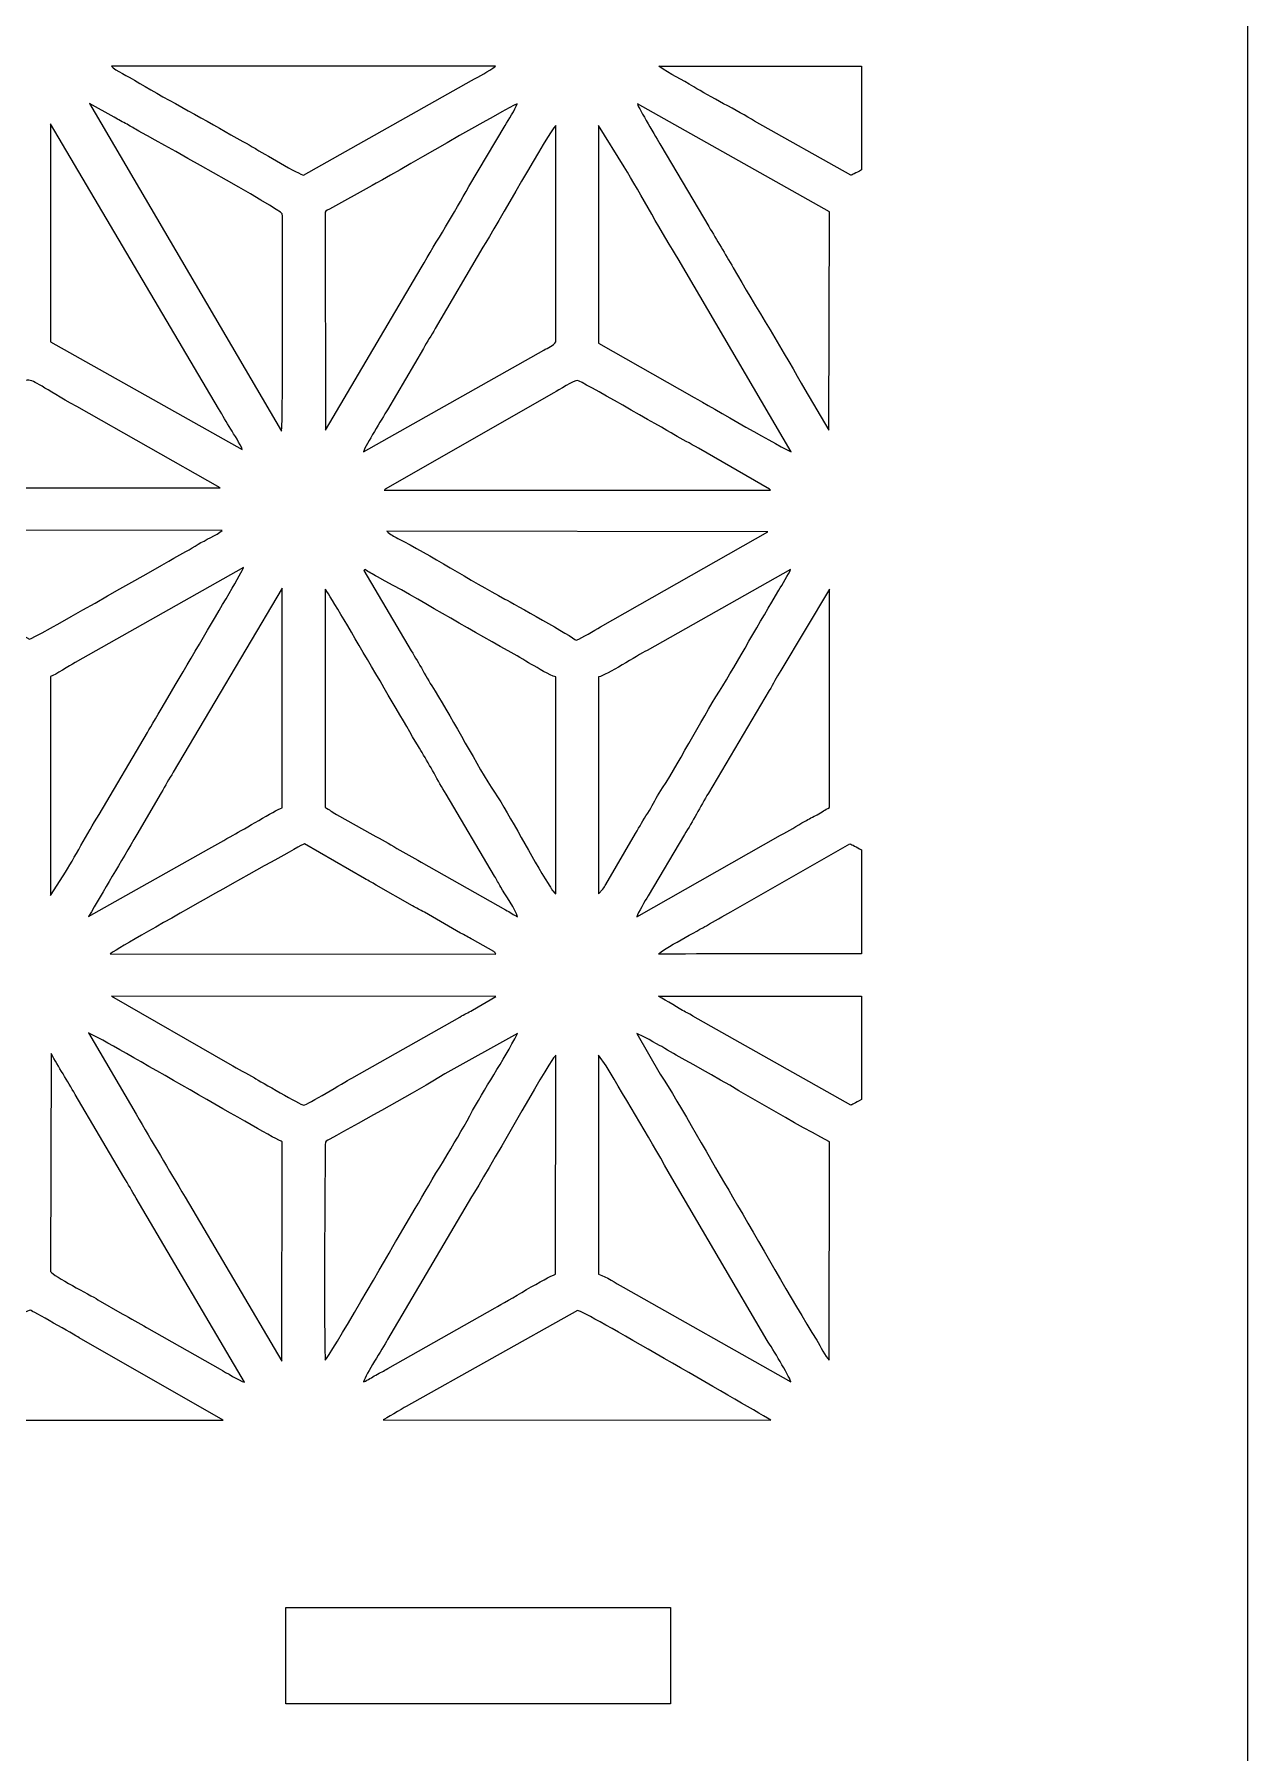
# Model space of a CAD drawing. Header units: inches. Extents: x -60.4 to -14.9, y -20.3 to 14.1.
# Drawn here: x -16.455 to -14.879, y 4.444 to 6.675 of the extents above; entities that cross this region are included whole.
import ezdxf

# ---------------------------------------------------------------- set-up
doc = ezdxf.new("R2010")
doc.units = ezdxf.units.IN
doc.header["$MEASUREMENT"] = 0
doc.layers.add('Master Desktop', color=7, linetype='Continuous', plot=False)

msp = doc.modelspace()

# ---------------------------------------------------------------- linework, layer by layer
at = {"layer": 'Master Desktop', "lineweight": 18}
msp.add_open_spline([(-14.8786, 10.7638), (-14.8786, 10.7638), (-14.8786, -11.49), (-14.8786, -11.49), (-14.8786, -11.49), (-14.8786, -11.49), (-14.8786, -11.6795), (-14.8786, -11.6795)], degree=3, knots=[0, 0, 0, 0, 0.333333, 0.333333, 0.333333, 0.333333, 1, 1, 1, 1], dxfattribs=at)
at = {"layer": 'Master Desktop', "color": 5, "lineweight": 9}
for points, knots in [([(-15.8558, 6.6336), (-15.8656, 6.6268), (-15.8765, 6.6208), (-15.887, 6.6151), (-15.887, 6.6151), (-15.887, 6.6151), (-16.1053, 6.4923), (-16.1053, 6.4923), (-16.1053, 6.4923), (-16.1091, 6.4922), (-16.1606, 6.5221), (-16.1679, 6.5268), (-16.1679, 6.5268), (-16.1785, 6.5335), (-16.1898, 6.5384), (-16.1999, 6.5445), (-16.1999, 6.5445), (-16.2379, 6.5676), (-16.2899, 6.5938), (-16.3248, 6.6156), (-16.3248, 6.6156), (-16.3315, 6.6197), (-16.3506, 6.6283), (-16.3548, 6.6338), (-16.3548, 6.6338), (-16.3548, 6.6338), (-15.8558, 6.6336), (-15.8558, 6.6336)], [0, 0, 0, 0, 0.125, 0.125, 0.125, 0.125, 0.25, 0.25, 0.25, 0.25, 0.375, 0.375, 0.375, 0.375, 0.5, 0.5, 0.5, 0.5, 0.625, 0.625, 0.625, 0.625, 0.75, 0.75, 0.75, 0.75, 1, 1, 1, 1]), ([(-15.3803, 6.499), (-15.3879, 6.4949), (-15.3931, 6.4923), (-15.3942, 6.4923), (-15.3942, 6.4923), (-15.3942, 6.4923), (-15.5192, 6.5624), (-15.5192, 6.5624), (-15.5192, 6.5624), (-15.5412, 6.576), (-15.5782, 6.5944), (-15.5983, 6.6069), (-15.5983, 6.6069), (-15.6139, 6.6166), (-15.6287, 6.6232), (-15.6437, 6.6337), (-15.6437, 6.6337), (-15.6437, 6.6337), (-15.5095, 6.6337), (-15.3803, 6.6337)], [0, 0, 0, 0, 0.166667, 0.166667, 0.166667, 0.166667, 0.333333, 0.333333, 0.333333, 0.333333, 0.5, 0.5, 0.5, 0.5, 0.666667, 0.666667, 0.666667, 0.666667, 1, 1, 1, 1]), ([(-16.3836, 6.5853), (-16.3836, 6.5853), (-16.3513, 6.5674), (-16.3513, 6.5674), (-16.3513, 6.5674), (-16.346, 6.5641), (-16.3404, 6.5614), (-16.3347, 6.5583), (-16.3347, 6.5583), (-16.3289, 6.5551), (-16.3259, 6.5528), (-16.3195, 6.5494), (-16.3195, 6.5494), (-16.308, 6.5434), (-16.1342, 6.4466), (-16.133, 6.4422), (-16.133, 6.4422), (-16.1325, 6.4403), (-16.1318, 6.1757), (-16.134, 6.1596), (-16.134, 6.1596), (-16.134, 6.1596), (-16.3836, 6.5853), (-16.3836, 6.5853)], [0, 0, 0, 0, 0.142857, 0.142857, 0.142857, 0.142857, 0.285714, 0.285714, 0.285714, 0.285714, 0.428571, 0.428571, 0.428571, 0.428571, 0.571429, 0.571429, 0.571429, 0.571429, 0.714286, 0.714286, 0.714286, 0.714286, 1, 1, 1, 1]), ([(-16.0774, 6.4405), (-16.0774, 6.447), (-16.0764, 6.4453), (-16.0715, 6.4481), (-16.0715, 6.4481), (-16.0715, 6.4481), (-16.0162, 6.4787), (-16.0162, 6.4787), (-16.0162, 6.4787), (-15.9963, 6.4897), (-15.8388, 6.5808), (-15.8279, 6.5849), (-15.8279, 6.5849), (-15.8301, 6.5777), (-15.8393, 6.5637), (-15.8433, 6.5569), (-15.8433, 6.5569), (-15.8433, 6.5569), (-15.8904, 6.4774), (-15.8904, 6.4774), (-15.8904, 6.4774), (-15.9097, 6.4429), (-15.932, 6.4074), (-15.9524, 6.3719), (-15.9524, 6.3719), (-15.9524, 6.3719), (-16.077, 6.161), (-16.077, 6.161), (-16.077, 6.161), (-16.077, 6.161), (-16.0774, 6.4405), (-16.0774, 6.4405)], [0, 0, 0, 0, 0.111111, 0.111111, 0.111111, 0.111111, 0.222222, 0.222222, 0.222222, 0.222222, 0.333333, 0.333333, 0.333333, 0.333333, 0.444444, 0.444444, 0.444444, 0.444444, 0.555556, 0.555556, 0.555556, 0.555556, 0.666667, 0.666667, 0.666667, 0.666667, 0.777778, 0.777778, 0.777778, 0.777778, 1, 1, 1, 1]), ([(-15.4221, 6.4446), (-15.4221, 6.4446), (-15.4226, 6.161), (-15.4226, 6.161), (-15.4226, 6.161), (-15.4226, 6.161), (-15.454, 6.2137), (-15.454, 6.2137), (-15.454, 6.2137), (-15.4783, 6.2583), (-15.519, 6.323), (-15.5471, 6.3719), (-15.5471, 6.3719), (-15.5575, 6.3901), (-15.5683, 6.4076), (-15.5788, 6.4257), (-15.5788, 6.4257), (-15.5788, 6.4257), (-15.6412, 6.5308), (-15.6412, 6.5308), (-15.6412, 6.5308), (-15.6468, 6.5409), (-15.6695, 6.5781), (-15.6716, 6.5849), (-15.6716, 6.5849), (-15.6716, 6.5849), (-15.4221, 6.4446), (-15.4221, 6.4446)], [0, 0, 0, 0, 0.125, 0.125, 0.125, 0.125, 0.25, 0.25, 0.25, 0.25, 0.375, 0.375, 0.375, 0.375, 0.5, 0.5, 0.5, 0.5, 0.625, 0.625, 0.625, 0.625, 0.75, 0.75, 0.75, 0.75, 1, 1, 1, 1]), ([(-16.4342, 6.5587), (-16.4342, 6.5587), (-16.2158, 6.1893), (-16.2158, 6.1893), (-16.2158, 6.1893), (-16.21, 6.1797), (-16.2058, 6.1714), (-16.2, 6.1625), (-16.2, 6.1625), (-16.1956, 6.1559), (-16.1875, 6.1428), (-16.185, 6.136), (-16.185, 6.136), (-16.185, 6.136), (-16.4341, 6.2756), (-16.4341, 6.2756), (-16.4341, 6.2756), (-16.4341, 6.2756), (-16.4342, 6.5587), (-16.4342, 6.5587)], [0, 0, 0, 0, 0.166667, 0.166667, 0.166667, 0.166667, 0.333333, 0.333333, 0.333333, 0.333333, 0.5, 0.5, 0.5, 0.5, 0.666667, 0.666667, 0.666667, 0.666667, 1, 1, 1, 1]), ([(-16.0276, 6.1329), (-16.0242, 6.1428), (-16.0033, 6.1753), (-15.9964, 6.1876), (-15.9964, 6.1876), (-15.9964, 6.1876), (-15.9496, 6.2673), (-15.9496, 6.2673), (-15.9496, 6.2673), (-15.9445, 6.2763), (-15.9396, 6.2838), (-15.9343, 6.293), (-15.9343, 6.293), (-15.9343, 6.293), (-15.8723, 6.3986), (-15.8723, 6.3986), (-15.8723, 6.3986), (-15.855, 6.4256), (-15.7871, 6.548), (-15.7775, 6.5568), (-15.7775, 6.5568), (-15.7775, 6.5568), (-15.7775, 6.2758), (-15.7775, 6.2758), (-15.7775, 6.2758), (-15.7806, 6.2708), (-15.7879, 6.2682), (-15.7933, 6.265), (-15.7933, 6.265), (-15.7933, 6.265), (-16.0276, 6.1329), (-16.0276, 6.1329)], [0, 0, 0, 0, 0.111111, 0.111111, 0.111111, 0.111111, 0.222222, 0.222222, 0.222222, 0.222222, 0.333333, 0.333333, 0.333333, 0.333333, 0.444444, 0.444444, 0.444444, 0.444444, 0.555556, 0.555556, 0.555556, 0.555556, 0.666667, 0.666667, 0.666667, 0.666667, 0.777778, 0.777778, 0.777778, 0.777778, 1, 1, 1, 1]), ([(-15.7219, 6.5568), (-15.7219, 6.5568), (-15.6886, 6.503), (-15.6886, 6.503), (-15.6886, 6.503), (-15.6678, 6.4687), (-15.6377, 6.4134), (-15.6184, 6.3834), (-15.6184, 6.3834), (-15.6184, 6.3834), (-15.4718, 6.1329), (-15.4718, 6.1329), (-15.4718, 6.1329), (-15.4801, 6.1357), (-15.578, 6.1927), (-15.5977, 6.2034), (-15.5977, 6.2034), (-15.5977, 6.2034), (-15.7219, 6.2741), (-15.7219, 6.2741), (-15.7219, 6.2741), (-15.7219, 6.2741), (-15.7219, 6.5568), (-15.7219, 6.5568)], [0, 0, 0, 0, 0.142857, 0.142857, 0.142857, 0.142857, 0.285714, 0.285714, 0.285714, 0.285714, 0.428571, 0.428571, 0.428571, 0.428571, 0.571429, 0.571429, 0.571429, 0.571429, 0.714286, 0.714286, 0.714286, 0.714286, 1, 1, 1, 1]), ([(-16.5254, 6.1923), (-16.4412, 6.2345), (-16.4884, 6.2397), (-16.4001, 6.1919), (-16.4001, 6.1919), (-16.4001, 6.1919), (-16.2138, 6.086), (-16.2138, 6.086), (-16.2138, 6.086), (-16.2138, 6.086), (-16.7117, 6.0864), (-16.7117, 6.0864), (-16.7117, 6.0864), (-16.7117, 6.0864), (-16.5254, 6.1923), (-16.5254, 6.1923)], [0, 0, 0, 0, 0.2, 0.2, 0.2, 0.2, 0.4, 0.4, 0.4, 0.4, 0.6, 0.6, 0.6, 0.6, 1, 1, 1, 1]), ([(-16.0004, 6.0833), (-16.0001, 6.0836), (-15.9996, 6.084), (-15.9993, 6.0843), (-15.9993, 6.0843), (-15.9993, 6.0843), (-15.7801, 6.2097), (-15.7801, 6.2097), (-15.7801, 6.2097), (-15.7744, 6.2129), (-15.7533, 6.2259), (-15.7492, 6.2256), (-15.7492, 6.2256), (-15.7457, 6.2254), (-15.6376, 6.1633), (-15.6241, 6.1554), (-15.6241, 6.1554), (-15.613, 6.1489), (-15.6031, 6.1443), (-15.5922, 6.1375), (-15.5922, 6.1375), (-15.5922, 6.1375), (-15.5001, 6.0843), (-15.5001, 6.0843), (-15.5001, 6.0843), (-15.4999, 6.0846), (-15.4994, 6.0836), (-15.4984, 6.0833), (-15.4984, 6.0833), (-15.4984, 6.0833), (-16.0004, 6.0833), (-16.0004, 6.0833)], [0, 0, 0, 0, 0.111111, 0.111111, 0.111111, 0.111111, 0.222222, 0.222222, 0.222222, 0.222222, 0.333333, 0.333333, 0.333333, 0.333333, 0.444444, 0.444444, 0.444444, 0.444444, 0.555556, 0.555556, 0.555556, 0.555556, 0.666667, 0.666667, 0.666667, 0.666667, 0.777778, 0.777778, 0.777778, 0.777778, 1, 1, 1, 1]), ([(-16.2111, 6.0308), (-16.2182, 6.0246), (-16.2334, 6.0184), (-16.2423, 6.0129), (-16.2423, 6.0129), (-16.2528, 6.0063), (-16.2634, 6.0006), (-16.2739, 5.9947), (-16.2739, 5.9947), (-16.3006, 5.9798), (-16.4576, 5.8897), (-16.4616, 5.8897), (-16.4616, 5.8897), (-16.4616, 5.8897), (-16.7117, 6.0312), (-16.7117, 6.0312), (-16.7117, 6.0312), (-16.7117, 6.0312), (-16.2111, 6.0308), (-16.2111, 6.0308)], [0, 0, 0, 0, 0.166667, 0.166667, 0.166667, 0.166667, 0.333333, 0.333333, 0.333333, 0.333333, 0.5, 0.5, 0.5, 0.5, 0.666667, 0.666667, 0.666667, 0.666667, 1, 1, 1, 1]), ([(-15.7512, 5.8882), (-15.7551, 5.8924), (-15.8334, 5.9362), (-15.8436, 5.9417), (-15.8436, 5.9417), (-15.8886, 5.9661), (-15.9417, 5.9992), (-15.9829, 6.0206), (-15.9829, 6.0206), (-15.9881, 6.0234), (-15.9921, 6.0253), (-15.9971, 6.03), (-15.9971, 6.03), (-15.9971, 6.03), (-15.5021, 6.0291), (-15.5021, 6.0291), (-15.5021, 6.0291), (-15.5021, 6.0291), (-15.7194, 5.9056), (-15.7194, 5.9056), (-15.7194, 5.9056), (-15.7281, 5.9005), (-15.7427, 5.8916), (-15.7512, 5.8882)], [0, 0, 0, 0, 0.142857, 0.142857, 0.142857, 0.142857, 0.285714, 0.285714, 0.285714, 0.285714, 0.428571, 0.428571, 0.428571, 0.428571, 0.571429, 0.571429, 0.571429, 0.571429, 0.714286, 0.714286, 0.714286, 0.714286, 1, 1, 1, 1]), ([(-16.4341, 5.8414), (-16.4275, 5.8434), (-16.4099, 5.855), (-16.4023, 5.8592), (-16.4023, 5.8592), (-16.4023, 5.8592), (-16.1832, 5.9827), (-16.1832, 5.9827), (-16.1832, 5.9827), (-16.1873, 5.9722), (-16.2906, 5.7997), (-16.3081, 5.7684), (-16.3081, 5.7684), (-16.3081, 5.7684), (-16.371, 5.6621), (-16.371, 5.6621), (-16.371, 5.6621), (-16.3868, 5.6369), (-16.4024, 5.6064), (-16.4176, 5.5823), (-16.4176, 5.5823), (-16.4176, 5.5823), (-16.4342, 5.5566), (-16.4342, 5.5566), (-16.4342, 5.5566), (-16.4342, 5.5566), (-16.4341, 5.8414), (-16.4341, 5.8414)], [0, 0, 0, 0, 0.125, 0.125, 0.125, 0.125, 0.25, 0.25, 0.25, 0.25, 0.375, 0.375, 0.375, 0.375, 0.5, 0.5, 0.5, 0.5, 0.625, 0.625, 0.625, 0.625, 0.75, 0.75, 0.75, 0.75, 1, 1, 1, 1]), ([(-15.9654, 5.8747), (-15.9654, 5.8747), (-16.0272, 5.9788), (-16.0272, 5.9788), (-16.0272, 5.9788), (-16.0272, 5.9788), (-16.0255, 5.98), (-16.0255, 5.98), (-16.0255, 5.98), (-16.0208, 5.9767), (-16.0157, 5.9742), (-16.0094, 5.9708), (-16.0094, 5.9708), (-15.955, 5.9414), (-15.895, 5.9048), (-15.8393, 5.8745), (-15.8393, 5.8745), (-15.8287, 5.8687), (-15.8196, 5.8627), (-15.809, 5.8569), (-15.809, 5.8569), (-15.801, 5.8525), (-15.7858, 5.8425), (-15.7775, 5.8406), (-15.7775, 5.8406), (-15.7775, 5.8406), (-15.7776, 5.5588), (-15.7776, 5.5588), (-15.7776, 5.5588), (-15.778, 5.5591), (-15.7785, 5.5595), (-15.7787, 5.5597), (-15.7787, 5.5597), (-15.7787, 5.5597), (-15.7816, 5.5627), (-15.7816, 5.5627), (-15.7816, 5.5627), (-15.7829, 5.5645), (-15.7823, 5.5639), (-15.7836, 5.5659), (-15.7836, 5.5659), (-15.7853, 5.5687), (-15.7856, 5.5692), (-15.7875, 5.5723), (-15.7875, 5.5723), (-15.808, 5.6041), (-15.8371, 5.6606), (-15.8571, 5.6908), (-15.8571, 5.6908), (-15.8794, 5.7246), (-15.9105, 5.7839), (-15.9344, 5.822), (-15.9344, 5.822), (-15.9403, 5.8314), (-15.9455, 5.8401), (-15.9503, 5.8488), (-15.9503, 5.8488), (-15.9555, 5.8583), (-15.9603, 5.8658), (-15.9654, 5.8747)], [0, 0, 0, 0, 0.0625, 0.0625, 0.0625, 0.0625, 0.125, 0.125, 0.125, 0.125, 0.1875, 0.1875, 0.1875, 0.1875, 0.25, 0.25, 0.25, 0.25, 0.3125, 0.3125, 0.3125, 0.3125, 0.375, 0.375, 0.375, 0.375, 0.4375, 0.4375, 0.4375, 0.4375, 0.5, 0.5, 0.5, 0.5, 0.5625, 0.5625, 0.5625, 0.5625, 0.625, 0.625, 0.625, 0.625, 0.6875, 0.6875, 0.6875, 0.6875, 0.75, 0.75, 0.75, 0.75, 0.8125, 0.8125, 0.8125, 0.8125, 0.875, 0.875, 0.875, 0.875, 1, 1, 1, 1]), ([(-15.7219, 5.8406), (-15.712, 5.8429), (-15.6716, 5.8683), (-15.659, 5.8751), (-15.659, 5.8751), (-15.659, 5.8751), (-15.4725, 5.98), (-15.4725, 5.98), (-15.4725, 5.98), (-15.4747, 5.975), (-15.4837, 5.9599), (-15.4877, 5.9533), (-15.4877, 5.9533), (-15.5116, 5.914), (-15.5417, 5.8592), (-15.565, 5.822), (-15.565, 5.822), (-15.5888, 5.7842), (-15.6207, 5.7236), (-15.6431, 5.6898), (-15.6431, 5.6898), (-15.6492, 5.6806), (-15.6519, 5.6729), (-15.6582, 5.6638), (-15.6582, 5.6638), (-15.6646, 5.6546), (-15.668, 5.6467), (-15.6742, 5.6371), (-15.6742, 5.6371), (-15.6742, 5.6371), (-15.7126, 5.5712), (-15.7126, 5.5712), (-15.7126, 5.5712), (-15.7142, 5.5688), (-15.7147, 5.5677), (-15.7165, 5.5649), (-15.7165, 5.5649), (-15.7165, 5.5649), (-15.7219, 5.5588), (-15.7219, 5.5588), (-15.7219, 5.5588), (-15.7219, 5.5588), (-15.7219, 5.8406), (-15.7219, 5.8406)], [0, 0, 0, 0, 0.083333, 0.083333, 0.083333, 0.083333, 0.166667, 0.166667, 0.166667, 0.166667, 0.25, 0.25, 0.25, 0.25, 0.333333, 0.333333, 0.333333, 0.333333, 0.416667, 0.416667, 0.416667, 0.416667, 0.5, 0.5, 0.5, 0.5, 0.583333, 0.583333, 0.583333, 0.583333, 0.666667, 0.666667, 0.666667, 0.666667, 0.75, 0.75, 0.75, 0.75, 0.833333, 0.833333, 0.833333, 0.833333, 1, 1, 1, 1]), ([(-16.3847, 5.5295), (-16.3657, 5.5627), (-16.3424, 5.6004), (-16.3221, 5.6362), (-16.3221, 5.6362), (-16.3221, 5.6362), (-16.2904, 5.69), (-16.2904, 5.69), (-16.2904, 5.69), (-16.2848, 5.6998), (-16.2803, 5.708), (-16.2746, 5.7169), (-16.2746, 5.7169), (-16.2746, 5.7169), (-16.133, 5.956), (-16.133, 5.956), (-16.133, 5.956), (-16.133, 5.956), (-16.133, 5.6707), (-16.133, 5.6707), (-16.133, 5.6707), (-16.1436, 5.6666), (-16.1823, 5.6431), (-16.1966, 5.6353), (-16.1966, 5.6353), (-16.2082, 5.629), (-16.218, 5.6232), (-16.2285, 5.6173), (-16.2285, 5.6173), (-16.2285, 5.6173), (-16.3847, 5.5295), (-16.3847, 5.5295)], [0, 0, 0, 0, 0.111111, 0.111111, 0.111111, 0.111111, 0.222222, 0.222222, 0.222222, 0.222222, 0.333333, 0.333333, 0.333333, 0.333333, 0.444444, 0.444444, 0.444444, 0.444444, 0.555556, 0.555556, 0.555556, 0.555556, 0.666667, 0.666667, 0.666667, 0.666667, 0.777778, 0.777778, 0.777778, 0.777778, 1, 1, 1, 1]), ([(-16.0771, 5.9546), (-16.0714, 5.9486), (-15.9642, 5.7632), (-15.9514, 5.7425), (-15.9514, 5.7425), (-15.9406, 5.725), (-15.9311, 5.7062), (-15.9201, 5.6884), (-15.9201, 5.6884), (-15.9201, 5.6884), (-15.8571, 5.5821), (-15.8571, 5.5821), (-15.8571, 5.5821), (-15.8543, 5.5772), (-15.8521, 5.5728), (-15.8492, 5.5678), (-15.8492, 5.5678), (-15.8437, 5.5582), (-15.8292, 5.5375), (-15.8273, 5.5293), (-15.8273, 5.5293), (-15.8326, 5.5315), (-15.8371, 5.5351), (-15.8429, 5.5382), (-15.8429, 5.5382), (-15.8429, 5.5382), (-15.9527, 5.6003), (-15.9527, 5.6003), (-15.9527, 5.6003), (-15.9743, 5.6119), (-15.9938, 5.6241), (-16.0152, 5.6357), (-16.0152, 5.6357), (-16.0152, 5.6357), (-16.0626, 5.6622), (-16.0626, 5.6622), (-16.0626, 5.6622), (-16.0687, 5.6655), (-16.0716, 5.6684), (-16.0774, 5.671), (-16.0774, 5.671), (-16.0774, 5.671), (-16.0771, 5.9546), (-16.0771, 5.9546)], [0, 0, 0, 0, 0.083333, 0.083333, 0.083333, 0.083333, 0.166667, 0.166667, 0.166667, 0.166667, 0.25, 0.25, 0.25, 0.25, 0.333333, 0.333333, 0.333333, 0.333333, 0.416667, 0.416667, 0.416667, 0.416667, 0.5, 0.5, 0.5, 0.5, 0.583333, 0.583333, 0.583333, 0.583333, 0.666667, 0.666667, 0.666667, 0.666667, 0.75, 0.75, 0.75, 0.75, 0.833333, 0.833333, 0.833333, 0.833333, 1, 1, 1, 1]), ([(-15.6722, 5.5293), (-15.6711, 5.5339), (-15.6612, 5.5501), (-15.6576, 5.5563), (-15.6576, 5.5563), (-15.6576, 5.5563), (-15.6105, 5.6358), (-15.6105, 5.6358), (-15.6105, 5.6358), (-15.5995, 5.6531), (-15.59, 5.672), (-15.5792, 5.6898), (-15.5792, 5.6898), (-15.5792, 5.6898), (-15.5002, 5.8229), (-15.5002, 5.8229), (-15.5002, 5.8229), (-15.4952, 5.8316), (-15.491, 5.8399), (-15.4852, 5.8489), (-15.4852, 5.8489), (-15.4852, 5.8489), (-15.4221, 5.9546), (-15.4221, 5.9546), (-15.4221, 5.9546), (-15.4221, 5.9546), (-15.4221, 5.671), (-15.4221, 5.671), (-15.4221, 5.671), (-15.4281, 5.6683), (-15.4313, 5.6652), (-15.438, 5.6617), (-15.438, 5.6617), (-15.4428, 5.6592), (-15.4493, 5.6559), (-15.4537, 5.6534), (-15.4537, 5.6534), (-15.4651, 5.6468), (-15.4742, 5.641), (-15.4854, 5.6351), (-15.4854, 5.6351), (-15.4854, 5.6351), (-15.6722, 5.5293), (-15.6722, 5.5293)], [0, 0, 0, 0, 0.083333, 0.083333, 0.083333, 0.083333, 0.166667, 0.166667, 0.166667, 0.166667, 0.25, 0.25, 0.25, 0.25, 0.333333, 0.333333, 0.333333, 0.333333, 0.416667, 0.416667, 0.416667, 0.416667, 0.5, 0.5, 0.5, 0.5, 0.583333, 0.583333, 0.583333, 0.583333, 0.666667, 0.666667, 0.666667, 0.666667, 0.75, 0.75, 0.75, 0.75, 0.833333, 0.833333, 0.833333, 0.833333, 1, 1, 1, 1]), ([(-16.3566, 5.4811), (-16.3495, 5.4871), (-16.1158, 5.6186), (-16.1041, 5.624), (-16.1041, 5.624), (-16.1041, 5.624), (-16.0262, 5.579), (-16.0262, 5.579), (-16.0262, 5.579), (-16.0197, 5.5753), (-16.0169, 5.5741), (-16.0109, 5.5704), (-16.0109, 5.5704), (-16.0109, 5.5704), (-15.9638, 5.5435), (-15.9638, 5.5435), (-15.9638, 5.5435), (-15.9584, 5.5401), (-15.954, 5.5381), (-15.9483, 5.535), (-15.9483, 5.535), (-15.9483, 5.535), (-15.9013, 5.5081), (-15.9013, 5.5081), (-15.9013, 5.5081), (-15.8962, 5.5053), (-15.891, 5.5025), (-15.8858, 5.4996), (-15.8858, 5.4996), (-15.8858, 5.4996), (-15.8583, 5.4839), (-15.8583, 5.4839), (-15.8583, 5.4839), (-15.8555, 5.4816), (-15.8574, 5.4837), (-15.8554, 5.4808), (-15.8554, 5.4808), (-15.8554, 5.4808), (-16.3566, 5.4811), (-16.3566, 5.4811)], [0, 0, 0, 0, 0.090909, 0.090909, 0.090909, 0.090909, 0.181818, 0.181818, 0.181818, 0.181818, 0.272727, 0.272727, 0.272727, 0.272727, 0.363636, 0.363636, 0.363636, 0.363636, 0.454545, 0.454545, 0.454545, 0.454545, 0.545455, 0.545455, 0.545455, 0.545455, 0.636364, 0.636364, 0.636364, 0.636364, 0.727273, 0.727273, 0.727273, 0.727273, 0.818182, 0.818182, 0.818182, 0.818182, 1, 1, 1, 1]), ([(-15.3803, 5.4809), (-15.5098, 5.4809), (-15.644, 5.4808), (-15.644, 5.4808), (-15.644, 5.4808), (-15.6407, 5.4856), (-15.5898, 5.5132), (-15.5819, 5.5176), (-15.5819, 5.5176), (-15.5714, 5.5235), (-15.5606, 5.5298), (-15.55, 5.5356), (-15.55, 5.5356), (-15.55, 5.5356), (-15.3953, 5.624), (-15.3953, 5.624), (-15.3953, 5.624), (-15.3925, 5.6227), (-15.3872, 5.62), (-15.3803, 5.6162)], [0, 0, 0, 0, 0.166667, 0.166667, 0.166667, 0.166667, 0.333333, 0.333333, 0.333333, 0.333333, 0.5, 0.5, 0.5, 0.5, 0.666667, 0.666667, 0.666667, 0.666667, 1, 1, 1, 1]), ([(-15.8856, 5.4081), (-15.8918, 5.4043), (-15.8961, 5.4028), (-15.9021, 5.399), (-15.9021, 5.399), (-15.9021, 5.399), (-16.0427, 5.3195), (-16.0427, 5.3195), (-16.0427, 5.3195), (-16.0527, 5.3142), (-16.1005, 5.2847), (-16.1052, 5.2847), (-16.1052, 5.2847), (-16.1092, 5.2847), (-16.1612, 5.3155), (-16.1692, 5.3199), (-16.1692, 5.3199), (-16.1796, 5.3255), (-16.1901, 5.3317), (-16.2012, 5.3378), (-16.2012, 5.3378), (-16.2012, 5.3378), (-16.355, 5.4261), (-16.355, 5.4261), (-16.355, 5.4261), (-16.355, 5.4261), (-15.8555, 5.4257), (-15.8555, 5.4257), (-15.8555, 5.4257), (-15.8555, 5.4257), (-15.8856, 5.4081), (-15.8856, 5.4081)], [0, 0, 0, 0, 0.111111, 0.111111, 0.111111, 0.111111, 0.222222, 0.222222, 0.222222, 0.222222, 0.333333, 0.333333, 0.333333, 0.333333, 0.444444, 0.444444, 0.444444, 0.444444, 0.555556, 0.555556, 0.555556, 0.555556, 0.666667, 0.666667, 0.666667, 0.666667, 0.777778, 0.777778, 0.777778, 0.777778, 1, 1, 1, 1]), ([(-15.3803, 5.2917), (-15.3885, 5.2872), (-15.3935, 5.2847), (-15.3942, 5.2847), (-15.3942, 5.2847), (-15.3942, 5.2847), (-15.5994, 5.4003), (-15.5994, 5.4003), (-15.5994, 5.4003), (-15.6045, 5.4035), (-15.6095, 5.4053), (-15.6149, 5.4088), (-15.6149, 5.4088), (-15.6184, 5.411), (-15.6438, 5.4257), (-15.644, 5.4261), (-15.644, 5.4261), (-15.644, 5.4261), (-15.5096, 5.426), (-15.3803, 5.4259)], [0, 0, 0, 0, 0.166667, 0.166667, 0.166667, 0.166667, 0.333333, 0.333333, 0.333333, 0.333333, 0.5, 0.5, 0.5, 0.5, 0.666667, 0.666667, 0.666667, 0.666667, 1, 1, 1, 1]), ([(-16.3847, 5.3784), (-16.3568, 5.3657), (-16.1444, 5.2404), (-16.133, 5.2371), (-16.133, 5.2371), (-16.133, 5.2371), (-16.1336, 4.952), (-16.1336, 4.952), (-16.1336, 4.952), (-16.1336, 4.952), (-16.2593, 5.1652), (-16.2593, 5.1652), (-16.2593, 5.1652), (-16.281, 5.2013), (-16.302, 5.2368), (-16.3227, 5.2728), (-16.3227, 5.2728), (-16.3227, 5.2728), (-16.3847, 5.3784), (-16.3847, 5.3784)], [0, 0, 0, 0, 0.166667, 0.166667, 0.166667, 0.166667, 0.333333, 0.333333, 0.333333, 0.333333, 0.5, 0.5, 0.5, 0.5, 0.666667, 0.666667, 0.666667, 0.666667, 1, 1, 1, 1]), ([(-16.0774, 5.2332), (-16.0774, 5.2388), (-16.0754, 5.2379), (-16.0711, 5.2404), (-16.0711, 5.2404), (-16.0266, 5.2654), (-15.9599, 5.3014), (-15.9219, 5.325), (-15.9219, 5.325), (-15.9219, 5.325), (-15.8273, 5.3774), (-15.8273, 5.3774), (-15.8273, 5.3774), (-15.8458, 5.342), (-15.8703, 5.3062), (-15.8893, 5.2708), (-15.8893, 5.2708), (-15.9074, 5.2369), (-15.9392, 5.1881), (-15.9601, 5.1502), (-15.9601, 5.1502), (-15.9601, 5.1502), (-15.9838, 5.1107), (-15.9838, 5.1107), (-15.9838, 5.1107), (-15.9896, 5.0999), (-16.0722, 4.9573), (-16.0773, 4.9533), (-16.0773, 4.9533), (-16.0791, 5.0397), (-16.0774, 5.1448), (-16.0774, 5.2332)], [0, 0, 0, 0, 0.111111, 0.111111, 0.111111, 0.111111, 0.222222, 0.222222, 0.222222, 0.222222, 0.333333, 0.333333, 0.333333, 0.333333, 0.444444, 0.444444, 0.444444, 0.444444, 0.555556, 0.555556, 0.555556, 0.555556, 0.666667, 0.666667, 0.666667, 0.666667, 0.777778, 0.777778, 0.777778, 0.777778, 1, 1, 1, 1]), ([(-15.4222, 4.9534), (-15.4276, 4.9576), (-15.4336, 4.9716), (-15.4384, 4.9793), (-15.4384, 4.9793), (-15.4722, 5.0323), (-15.5133, 5.1075), (-15.5479, 5.1655), (-15.5479, 5.1655), (-15.5736, 5.2084), (-15.6168, 5.2867), (-15.6418, 5.3247), (-15.6418, 5.3247), (-15.6418, 5.3247), (-15.6722, 5.3774), (-15.6722, 5.3774), (-15.6722, 5.3774), (-15.6674, 5.376), (-15.6457, 5.3638), (-15.64, 5.3605), (-15.64, 5.3605), (-15.6293, 5.3541), (-15.6203, 5.349), (-15.6093, 5.343), (-15.6093, 5.343), (-15.5509, 5.3111), (-15.4795, 5.2669), (-15.4221, 5.2371), (-15.4221, 5.2371), (-15.4221, 5.2371), (-15.4222, 4.9534), (-15.4222, 4.9534)], [0, 0, 0, 0, 0.111111, 0.111111, 0.111111, 0.111111, 0.222222, 0.222222, 0.222222, 0.222222, 0.333333, 0.333333, 0.333333, 0.333333, 0.444444, 0.444444, 0.444444, 0.444444, 0.555556, 0.555556, 0.555556, 0.555556, 0.666667, 0.666667, 0.666667, 0.666667, 0.777778, 0.777778, 0.777778, 0.777778, 1, 1, 1, 1]), ([(-16.4335, 5.3518), (-16.4236, 5.334), (-16.412, 5.316), (-16.4021, 5.2985), (-16.4021, 5.2985), (-16.4021, 5.2985), (-16.3388, 5.1909), (-16.3388, 5.1909), (-16.3388, 5.1909), (-16.3328, 5.1814), (-16.3288, 5.1737), (-16.323, 5.1639), (-16.323, 5.1639), (-16.323, 5.1639), (-16.1821, 4.9247), (-16.1821, 4.9247), (-16.1821, 4.9247), (-16.189, 4.9268), (-16.2061, 4.9374), (-16.2138, 4.9417), (-16.2138, 4.9417), (-16.2138, 4.9417), (-16.3092, 4.9958), (-16.3092, 4.9958), (-16.3092, 4.9958), (-16.3194, 5.0013), (-16.3296, 5.0075), (-16.341, 5.0137), (-16.341, 5.0137), (-16.341, 5.0137), (-16.3727, 5.0319), (-16.3727, 5.0319), (-16.3727, 5.0319), (-16.3827, 5.0383), (-16.4304, 5.0623), (-16.4342, 5.0685), (-16.4342, 5.0685), (-16.4342, 5.0685), (-16.4335, 5.3518), (-16.4335, 5.3518)], [0, 0, 0, 0, 0.090909, 0.090909, 0.090909, 0.090909, 0.181818, 0.181818, 0.181818, 0.181818, 0.272727, 0.272727, 0.272727, 0.272727, 0.363636, 0.363636, 0.363636, 0.363636, 0.454545, 0.454545, 0.454545, 0.454545, 0.545455, 0.545455, 0.545455, 0.545455, 0.636364, 0.636364, 0.636364, 0.636364, 0.727273, 0.727273, 0.727273, 0.727273, 0.818182, 0.818182, 0.818182, 0.818182, 1, 1, 1, 1]), ([(-16.0273, 4.9254), (-16.0242, 4.9356), (-16.0032, 4.9676), (-15.9962, 4.9801), (-15.9962, 4.9801), (-15.9962, 4.9801), (-15.8872, 5.1653), (-15.8872, 5.1653), (-15.8872, 5.1653), (-15.8692, 5.1927), (-15.7889, 5.336), (-15.7805, 5.3461), (-15.7805, 5.3461), (-15.7805, 5.3461), (-15.7786, 5.3482), (-15.7786, 5.3482), (-15.7786, 5.3482), (-15.7784, 5.3489), (-15.7779, 5.3489), (-15.7775, 5.3493), (-15.7775, 5.3493), (-15.7775, 5.3493), (-15.7781, 5.065), (-15.7781, 5.065), (-15.7781, 5.065), (-15.7894, 5.0612), (-15.8406, 5.0299), (-15.8565, 5.0213), (-15.8565, 5.0213), (-15.8565, 5.0213), (-15.9959, 4.9425), (-15.9959, 4.9425), (-15.9959, 4.9425), (-16.0014, 4.9392), (-16.005, 4.9376), (-16.0115, 4.934), (-16.0115, 4.934), (-16.0169, 4.9311), (-16.0211, 4.9276), (-16.0273, 4.9254)], [0, 0, 0, 0, 0.090909, 0.090909, 0.090909, 0.090909, 0.181818, 0.181818, 0.181818, 0.181818, 0.272727, 0.272727, 0.272727, 0.272727, 0.363636, 0.363636, 0.363636, 0.363636, 0.454545, 0.454545, 0.454545, 0.454545, 0.545455, 0.545455, 0.545455, 0.545455, 0.636364, 0.636364, 0.636364, 0.636364, 0.727273, 0.727273, 0.727273, 0.727273, 0.818182, 0.818182, 0.818182, 0.818182, 1, 1, 1, 1]), ([(-15.7219, 5.3493), (-15.7219, 5.3493), (-15.712, 5.3356), (-15.712, 5.3356), (-15.712, 5.3356), (-15.6857, 5.2904), (-15.6504, 5.2329), (-15.6268, 5.19), (-15.6268, 5.19), (-15.6268, 5.19), (-15.5028, 4.979), (-15.5028, 4.979), (-15.5028, 4.979), (-15.4963, 4.9685), (-15.4749, 4.9343), (-15.4722, 4.9254), (-15.4722, 4.9254), (-15.4722, 4.9254), (-15.6901, 5.0481), (-15.6901, 5.0481), (-15.6901, 5.0481), (-15.7003, 5.0538), (-15.7112, 5.0616), (-15.7219, 5.065), (-15.7219, 5.065), (-15.7219, 5.065), (-15.7219, 5.3493), (-15.7219, 5.3493)], [0, 0, 0, 0, 0.125, 0.125, 0.125, 0.125, 0.25, 0.25, 0.25, 0.25, 0.375, 0.375, 0.375, 0.375, 0.5, 0.5, 0.5, 0.5, 0.625, 0.625, 0.625, 0.625, 0.75, 0.75, 0.75, 0.75, 1, 1, 1, 1]), ([(-16.7124, 4.8756), (-16.7068, 4.8815), (-16.5834, 4.9504), (-16.57, 4.9575), (-16.57, 4.9575), (-16.57, 4.9575), (-16.5228, 4.9842), (-16.5228, 4.9842), (-16.5228, 4.9842), (-16.5143, 4.989), (-16.4646, 5.0187), (-16.4604, 5.0182), (-16.4604, 5.0182), (-16.4586, 5.018), (-16.4026, 4.9861), (-16.397, 4.9825), (-16.397, 4.9825), (-16.397, 4.9825), (-16.2098, 4.8756), (-16.2098, 4.8756), (-16.2098, 4.8756), (-16.2098, 4.8756), (-16.7124, 4.8756), (-16.7124, 4.8756)], [0, 0, 0, 0, 0.142857, 0.142857, 0.142857, 0.142857, 0.285714, 0.285714, 0.285714, 0.285714, 0.428571, 0.428571, 0.428571, 0.428571, 0.571429, 0.571429, 0.571429, 0.571429, 0.714286, 0.714286, 0.714286, 0.714286, 1, 1, 1, 1]), ([(-16.0021, 4.8761), (-15.9994, 4.8768), (-15.9775, 4.8902), (-15.9719, 4.8934), (-15.9719, 4.8934), (-15.9719, 4.8934), (-15.7492, 5.018), (-15.7492, 5.018), (-15.7492, 5.018), (-15.741, 5.0174), (-15.5409, 4.8999), (-15.498, 4.8756), (-15.498, 4.8756), (-15.498, 4.8756), (-16.0021, 4.8761), (-16.0021, 4.8761)], [0, 0, 0, 0, 0.2, 0.2, 0.2, 0.2, 0.4, 0.4, 0.4, 0.4, 0.6, 0.6, 0.6, 0.6, 1, 1, 1, 1]), ([(-16.1284, 4.5072), (-16.1284, 4.5072), (-15.6284, 4.5072), (-15.6284, 4.5072), (-15.6284, 4.5072), (-15.6284, 4.5072), (-15.6284, 4.6322), (-15.6284, 4.6322), (-15.6284, 4.6322), (-15.6284, 4.6322), (-16.1284, 4.6322), (-16.1284, 4.6322), (-16.1284, 4.6322), (-16.1284, 4.6322), (-16.1284, 4.5072), (-16.1284, 4.5072), (-16.1284, 4.5072), (-16.1284, 4.5072), (-16.1284, 4.5072), (-16.1284, 4.5072)], [0, 0, 0, 0, 0.166667, 0.166667, 0.166667, 0.166667, 0.333333, 0.333333, 0.333333, 0.333333, 0.5, 0.5, 0.5, 0.5, 0.666667, 0.666667, 0.666667, 0.666667, 1, 1, 1, 1])]:
    msp.add_open_spline(points, degree=3, knots=knots, dxfattribs=at)
for points in [[(-15.3803, 6.6337), (-15.3803, 6.6337), (-15.3803, 6.499), (-15.3803, 6.499)], [(-15.3803, 5.6162), (-15.3803, 5.6162), (-15.3803, 5.4809), (-15.3803, 5.4809)], [(-15.3803, 5.4259), (-15.3803, 5.4259), (-15.3803, 5.2917), (-15.3803, 5.2917)]]:
    msp.add_open_spline(points, degree=3, dxfattribs=at)

doc.saveas('drawing.dxf')
